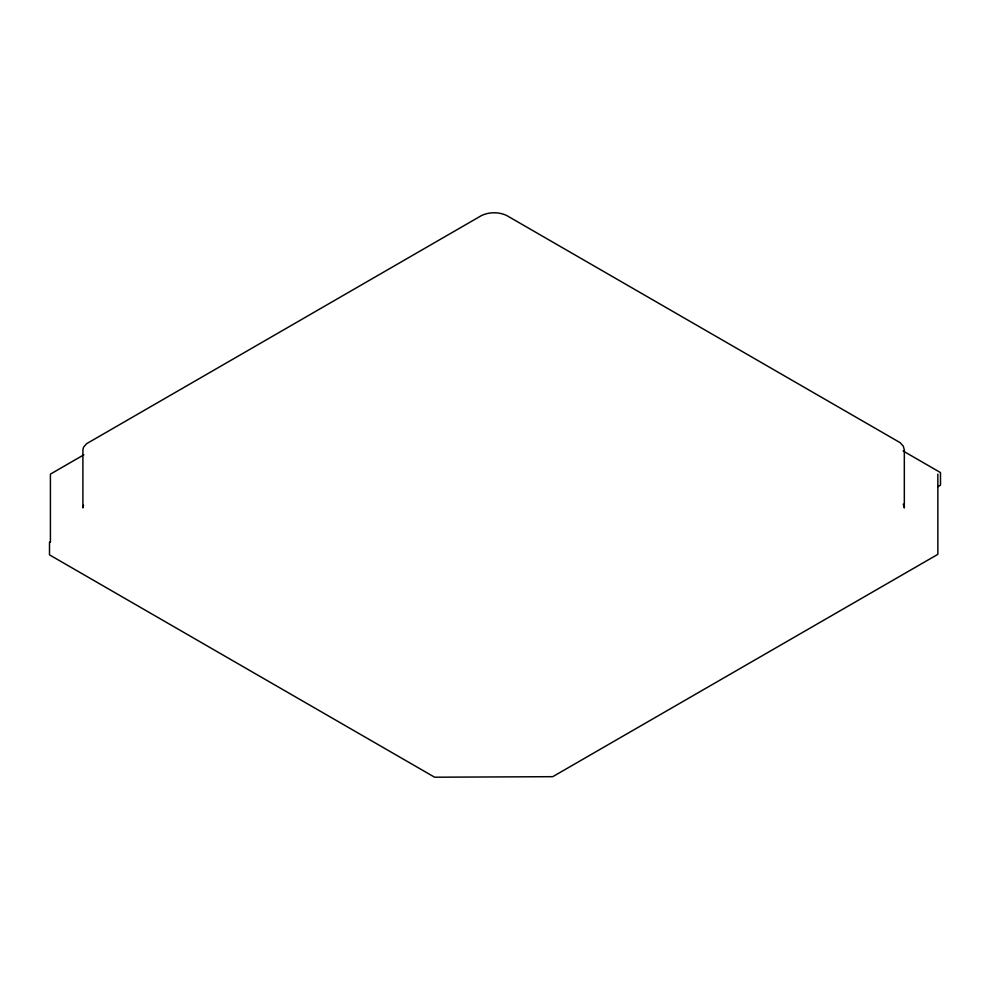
<?xml version="1.0" encoding="UTF-8"?>
<svg xmlns="http://www.w3.org/2000/svg" width="990" height="990" viewBox="0 0 990 990"><rect width="100%" height="100%" fill="white"/><g stroke="black" fill="none" stroke-linecap="round" stroke-linejoin="round"><path stroke-width="1.49" d="M83.494 505.284L82.9 507.944L82.9 449.93L83.494 447.282L86.575 443.706L481.586 215.511C489.382 211.86 498.886 211.848 506.694 215.511L900.182 442.691L903.276 446.119L904.328 449.93L904.328 507.944L903.276 504.12M83.853 454.806L50.416 474.111L50.416 542.037M50.416 541.778L49.5 542.31L49.5 554.87L434.61 777.212L552.742 776.68L937.852 554.338L937.852 474.111M937.852 486.672L940.5 485.15L940.5 472.577L903.053 450.957"/></g></svg>
